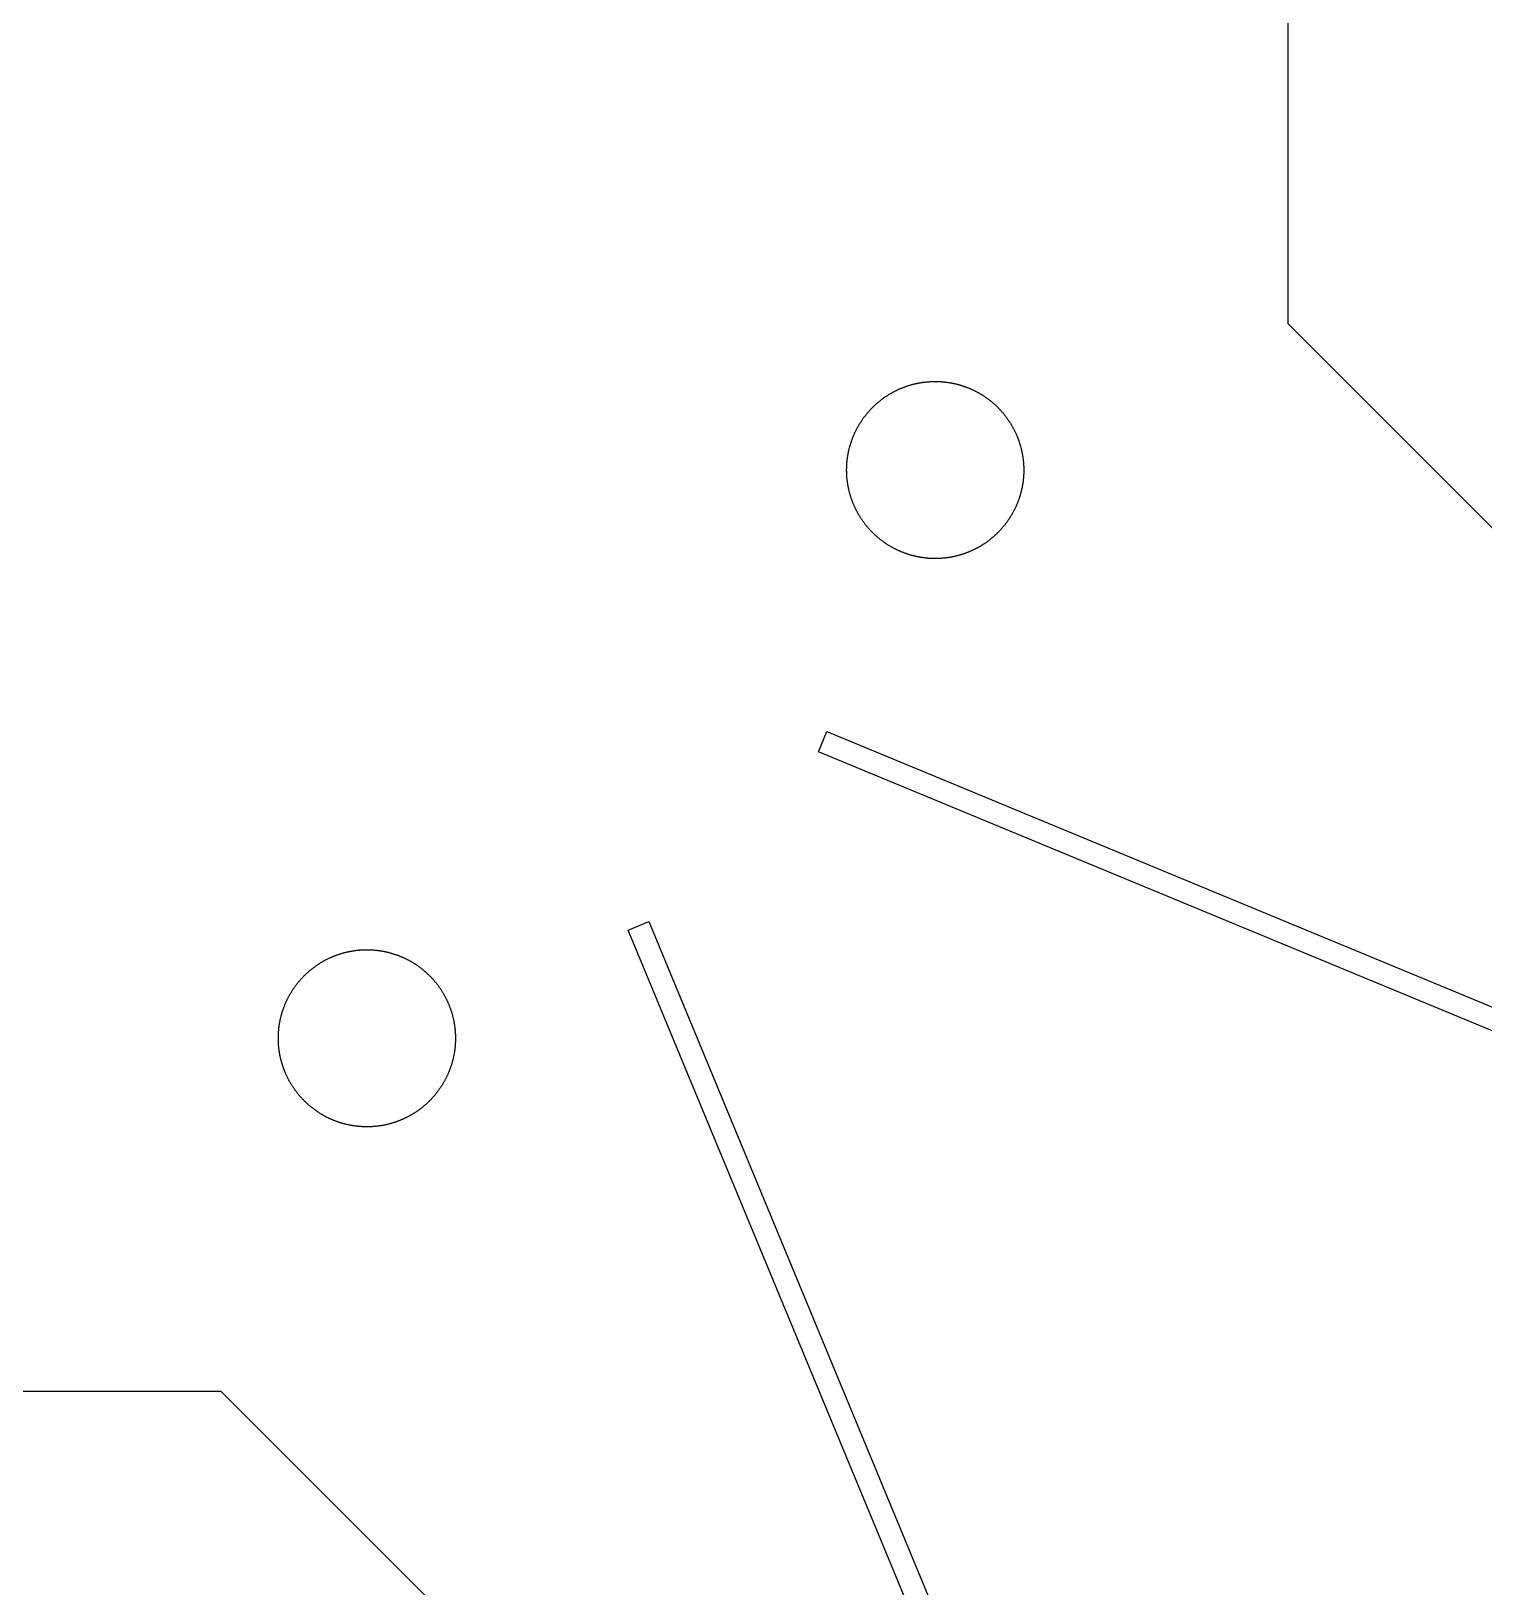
# Model space of a CAD drawing. Extents: x -13500 to 13500, y -13500 to 13500.
# Drawn here: x 3845 to 7126, y -7126 to -3612 of the extents above; entities that cross this region are included whole.
import ezdxf

# ---------------------------------------------------------------- set-up
doc = ezdxf.new("R2010")
doc.units = 13
doc.header["$MEASUREMENT"] = 0
doc.layers.add('L0D0', color=1, linetype='Continuous')

msp = doc.modelspace()

# ---------------------------------------------------------------- linework, layer by layer
at = {"layer": 'L0D0'}
for points in [[(9954.968, -7034.036), (5622.897, -5239.633), (5642.031, -5193.439), (9927.909, -6968.708), (11947.712, -2092.471), (7661.835, -317.203), (7680.969, -271.009), (12013.04, -2065.412)], [(5886.245, -4803.08), (5884.963, -4803.074), (5883.681, -4803.059), (5882.399, -4803.037), (5881.117, -4803.006), (5879.835, -4802.967), (5878.554, -4802.92), (5877.273, -4802.864), (5875.992, -4802.8), (5874.712, -4802.729), (5873.432, -4802.648), (5872.153, -4802.56), (5870.874, -4802.464), (5869.596, -4802.359), (5868.319, -4802.246), (5867.042, -4802.125), (5865.767, -4801.996), (5864.492, -4801.858), (5863.218, -4801.713), (5861.945, -4801.559), (5860.673, -4801.397), (5859.402, -4801.227), (5858.132, -4801.049), (5856.863, -4800.862), (5855.596, -4800.668), (5854.33, -4800.465), (5853.065, -4800.254), (5851.801, -4800.036), (5850.539, -4799.809), (5849.279, -4799.574), (5848.02, -4799.33), (5846.762, -4799.079), (5845.506, -4798.82), (5844.252, -4798.553), (5843, -4798.278), (5841.749, -4797.994), (5840.501, -4797.703), (5839.254, -4797.404), (5838.009, -4797.096), (5836.766, -4796.781), (5835.525, -4796.458), (5834.286, -4796.126), (5833.05, -4795.787), (5831.815, -4795.44), (5830.583, -4795.085), (5829.353, -4794.722), (5828.126, -4794.352), (5826.901, -4793.973), (5825.678, -4793.586), (5824.458, -4793.192), (5823.24, -4792.79), (5822.025, -4792.38), (5820.813, -4791.963), (5819.603, -4791.537), (5818.396, -4791.104), (5817.192, -4790.663), (5815.991, -4790.214), (5814.793, -4789.758), (5813.597, -4789.294), (5812.405, -4788.822), (5811.216, -4788.343), (5810.029, -4787.856), (5808.846, -4787.362), (5807.666, -4786.86), (5806.49, -4786.35), (5805.316, -4785.833), (5804.146, -4785.308), (5802.98, -4784.776), (5801.817, -4784.236), (5800.657, -4783.689), (5799.501, -4783.135), (5798.348, -4782.573), (5797.199, -4782.003), (5796.054, -4781.427), (5794.912, -4780.843), (5793.774, -4780.252), (5792.64, -4779.653), (5791.51, -4779.047), (5790.384, -4778.434), (5789.262, -4777.814), (5788.143, -4777.186), (5787.029, -4776.552), (5785.919, -4775.91), (5784.813, -4775.261), (5783.711, -4774.605), (5782.614, -4773.942), (5781.52, -4773.272), (5780.431, -4772.595), (5779.347, -4771.911), (5778.266, -4771.221), (5777.191, -4770.523), (5776.119, -4769.818), (5775.053, -4769.106), (5773.99, -4768.388), (5772.933, -4767.663), (5771.88, -4766.931), (5770.832, -4766.192), (5769.788, -4765.447), (5768.75, -4764.695), (5767.716, -4763.936), (5766.687, -4763.171), (5765.663, -4762.399), (5764.644, -4761.621), (5763.63, -4760.836), (5762.621, -4760.044), (5761.618, -4759.246), (5760.619, -4758.442), (5759.625, -4757.631), (5758.637, -4756.814), (5757.654, -4755.991), (5756.676, -4755.161), (5755.704, -4754.325), (5754.737, -4753.483), (5753.776, -4752.635), (5752.819, -4751.781), (5751.869, -4750.92), (5750.924, -4750.053), (5749.984, -4749.181), (5749.05, -4748.302), (5748.122, -4747.417), (5747.199, -4746.527), (5746.283, -4745.63), (5745.372, -4744.728), (5744.466, -4743.82), (5743.567, -4742.906), (5742.673, -4741.986), (5741.786, -4741.061), (5740.904, -4740.13), (5740.028, -4739.193), (5739.159, -4738.251), (5738.295, -4737.303), (5737.438, -4736.35), (5736.586, -4735.391), (5735.741, -4734.426), (5734.902, -4733.457), (5734.069, -4732.482), (5733.243, -4731.501), (5732.423, -4730.516), (5731.609, -4729.525), (5730.801, -4728.529), (5730, -4727.527), (5729.205, -4726.521), (5728.417, -4725.51), (5727.636, -4724.493), (5726.86, -4723.472), (5726.092, -4722.445), (5725.33, -4721.414), (5724.574, -4720.378), (5723.826, -4719.337), (5723.084, -4718.291), (5722.348, -4717.24), (5721.62, -4716.185), (5720.898, -4715.125), (5720.183, -4714.061), (5719.475, -4712.992), (5718.774, -4711.918), (5718.079, -4710.84), (5717.392, -4709.758), (5716.712, -4708.671), (5716.038, -4707.58), (5715.372, -4706.484), (5714.712, -4705.385), (5714.06, -4704.281), (5713.414, -4703.173), (5712.776, -4702.061), (5712.145, -4700.944), (5711.521, -4699.824), (5710.905, -4698.7), (5710.295, -4697.572), (5709.693, -4696.439), (5709.098, -4695.304), (5708.511, -4694.164), (5707.93, -4693.02), (5707.357, -4691.873), (5706.792, -4690.722), (5706.233, -4689.568), (5705.683, -4688.41), (5705.139, -4687.249), (5704.603, -4686.084), (5704.075, -4684.915), (5703.554, -4683.744), (5703.041, -4682.569), (5702.535, -4681.39), (5702.036, -4680.209), (5701.546, -4679.024), (5701.063, -4677.836), (5700.587, -4676.645), (5700.119, -4675.452), (5699.659, -4674.255), (5699.207, -4673.055), (5698.762, -4671.852), (5698.325, -4670.647), (5697.896, -4669.439), (5697.474, -4668.228), (5697.06, -4667.014), (5696.654, -4665.798), (5696.256, -4664.579), (5695.866, -4663.357), (5695.483, -4662.133), (5695.108, -4660.907), (5694.742, -4659.678), (5694.383, -4658.447), (5694.032, -4657.214), (5693.688, -4655.978), (5693.353, -4654.741), (5693.026, -4653.501), (5692.707, -4652.259), (5692.395, -4651.015), (5692.092, -4649.769), (5691.797, -4648.521), (5691.509, -4647.272), (5691.23, -4646.02), (5690.959, -4644.767), (5690.696, -4643.512), (5690.44, -4642.255), (5690.193, -4640.997), (5689.954, -4639.737), (5689.723, -4638.476), (5689.5, -4637.213), (5689.285, -4635.949), (5689.079, -4634.684), (5688.88, -4633.417), (5688.69, -4632.149), (5688.508, -4630.88), (5688.333, -4629.609), (5688.167, -4628.338), (5688.009, -4627.065), (5687.86, -4625.792), (5687.718, -4624.517), (5687.585, -4623.242), (5687.46, -4621.966), (5687.343, -4620.689), (5687.234, -4619.411), (5687.133, -4618.133), (5687.041, -4616.854), (5686.957, -4615.574), (5686.881, -4614.294), (5686.813, -4613.014), (5686.753, -4611.733), (5686.702, -4610.452), (5686.659, -4609.17), (5686.624, -4607.888), (5686.597, -4606.606), (5686.579, -4605.324), (5686.568, -4604.042), (5686.566, -4602.76), (5686.572, -4601.477), (5686.587, -4600.195), (5686.609, -4598.913), (5686.64, -4597.631), (5686.679, -4596.349), (5686.727, -4595.068), (5686.782, -4593.787), (5686.846, -4592.506), (5686.918, -4591.226), (5686.998, -4589.946), (5687.086, -4588.667), (5687.183, -4587.388), (5687.287, -4586.11), (5687.4, -4584.833), (5687.521, -4583.557), (5687.651, -4582.281), (5687.788, -4581.006), (5687.934, -4579.732), (5688.087, -4578.459), (5688.249, -4577.187), (5688.419, -4575.916), (5688.598, -4574.646), (5688.784, -4573.377), (5688.979, -4572.11), (5689.181, -4570.844), (5689.392, -4569.579), (5689.611, -4568.315), (5689.838, -4567.053), (5690.073, -4565.793), (5690.316, -4564.534), (5690.567, -4563.276), (5690.826, -4562.021), (5691.093, -4560.767), (5691.369, -4559.514), (5691.652, -4558.264), (5691.943, -4557.015), (5692.243, -4555.768), (5692.55, -4554.523), (5692.865, -4553.28), (5693.189, -4552.039), (5693.52, -4550.8), (5693.859, -4549.564), (5694.206, -4548.329), (5694.561, -4547.097), (5694.924, -4545.867), (5695.295, -4544.64), (5695.673, -4543.415), (5696.06, -4542.192), (5696.454, -4540.972), (5696.856, -4539.754), (5697.266, -4538.539), (5697.684, -4537.327), (5698.109, -4536.117), (5698.542, -4534.911), (5698.983, -4533.706), (5699.432, -4532.505), (5699.888, -4531.307), (5700.352, -4530.111), (5700.824, -4528.919), (5701.303, -4527.73), (5701.79, -4526.544), (5702.285, -4525.36), (5702.787, -4524.181), (5703.296, -4523.004), (5703.814, -4521.831), (5704.338, -4520.66), (5704.87, -4519.494), (5705.41, -4518.331), (5705.957, -4517.171), (5706.512, -4516.015), (5707.074, -4514.862), (5707.643, -4513.713), (5708.219, -4512.568), (5708.803, -4511.426), (5709.395, -4510.288), (5709.993, -4509.154), (5710.599, -4508.024), (5711.212, -4506.898), (5711.832, -4505.776), (5712.46, -4504.657), (5713.094, -4503.543), (5713.736, -4502.433), (5714.385, -4501.327), (5715.041, -4500.225), (5715.704, -4499.128), (5716.374, -4498.034), (5717.051, -4496.945), (5717.735, -4495.861), (5718.426, -4494.78), (5719.124, -4493.705), (5719.828, -4492.633), (5720.54, -4491.567), (5721.258, -4490.504), (5721.983, -4489.447), (5722.715, -4488.394), (5723.454, -4487.346), (5724.199, -4486.303), (5724.951, -4485.264), (5725.71, -4484.23), (5726.475, -4483.201), (5727.247, -4482.177), (5728.026, -4481.158), (5728.811, -4480.144), (5729.602, -4479.136), (5730.4, -4478.132), (5731.204, -4477.133), (5732.015, -4476.14), (5732.832, -4475.151), (5733.655, -4474.168), (5734.485, -4473.191), (5735.321, -4472.218), (5736.163, -4471.251), (5737.011, -4470.29), (5737.866, -4469.334), (5738.726, -4468.383), (5739.593, -4467.438), (5740.465, -4466.498), (5741.344, -4465.564), (5742.229, -4464.636), (5743.119, -4463.714), (5744.016, -4462.797), (5744.918, -4461.886), (5745.826, -4460.98), (5746.74, -4460.081), (5747.66, -4459.187), (5748.585, -4458.3), (5749.517, -4457.418), (5750.453, -4456.543), (5751.396, -4455.673), (5752.343, -4454.809), (5753.297, -4453.952), (5754.256, -4453.1), (5755.22, -4452.255), (5756.19, -4451.416), (5757.165, -4450.583), (5758.145, -4449.757), (5759.131, -4448.937), (5760.122, -4448.123), (5761.118, -4447.315), (5762.119, -4446.514), (5763.125, -4445.72), (5764.137, -4444.931), (5765.153, -4444.15), (5766.175, -4443.375), (5767.201, -4442.606), (5768.232, -4441.844), (5769.269, -4441.089), (5770.31, -4440.34), (5771.355, -4439.598), (5772.406, -4438.863), (5773.461, -4438.134), (5774.521, -4437.412), (5775.585, -4436.697), (5776.654, -4435.989), (5777.728, -4435.288), (5778.806, -4434.594), (5779.888, -4433.906), (5780.975, -4433.226), (5782.066, -4432.552), (5783.162, -4431.886), (5784.262, -4431.226), (5785.365, -4430.574), (5786.474, -4429.929), (5787.586, -4429.29), (5788.702, -4428.659), (5789.822, -4428.036), (5790.947, -4427.419), (5792.075, -4426.809), (5793.207, -4426.207), (5794.343, -4425.612), (5795.482, -4425.025), (5796.626, -4424.444), (5797.773, -4423.871), (5798.924, -4423.306), (5800.078, -4422.748), (5801.236, -4422.197), (5802.398, -4421.653), (5803.563, -4421.117), (5804.731, -4420.589), (5805.903, -4420.068), (5807.078, -4419.555), (5808.256, -4419.049), (5809.437, -4418.551), (5810.622, -4418.06), (5811.81, -4417.577), (5813.001, -4417.101), (5814.195, -4416.633), (5815.392, -4416.173), (5816.591, -4415.721), (5817.794, -4415.276), (5818.999, -4414.839), (5820.208, -4414.41), (5821.419, -4413.988), (5822.632, -4413.574), (5823.849, -4413.168), (5825.068, -4412.77), (5826.289, -4412.38), (5827.513, -4411.997), (5828.739, -4411.622), (5829.968, -4411.256), (5831.199, -4410.897), (5832.432, -4410.546), (5833.668, -4410.203), (5834.905, -4409.867), (5836.145, -4409.54), (5837.387, -4409.221), (5838.631, -4408.91), (5839.877, -4408.606), (5841.125, -4408.311), (5842.374, -4408.024), (5843.626, -4407.744), (5844.879, -4407.473), (5846.134, -4407.21), (5847.391, -4406.954), (5848.649, -4406.707), (5849.909, -4406.468), (5851.17, -4406.237), (5852.433, -4406.014), (5853.697, -4405.8), (5854.963, -4405.593), (5856.229, -4405.394), (5857.497, -4405.204), (5858.767, -4405.022), (5860.037, -4404.847), (5861.309, -4404.681), (5862.581, -4404.524), (5863.855, -4404.374), (5865.129, -4404.232), (5866.404, -4404.099), (5867.681, -4403.974), (5868.958, -4403.857), (5870.235, -4403.748), (5871.513, -4403.647), (5872.792, -4403.555), (5874.072, -4403.471), (5875.352, -4403.395), (5876.632, -4403.327), (5877.913, -4403.267), (5879.195, -4403.216), (5880.476, -4403.173), (5881.758, -4403.138), (5883.04, -4403.111), (5884.322, -4403.093), (5885.604, -4403.083), (5886.887, -4403.08), (5888.169, -4403.087), (5889.451, -4403.101), (5890.733, -4403.124), (5892.015, -4403.154), (5893.297, -4403.193), (5894.578, -4403.241), (5895.859, -4403.296), (5897.14, -4403.36), (5898.42, -4403.432), (5899.7, -4403.512), (5900.979, -4403.6), (5902.258, -4403.697), (5903.536, -4403.801), (5904.813, -4403.914), (5906.09, -4404.035), (5907.365, -4404.165), (5908.64, -4404.302), (5909.914, -4404.448), (5911.187, -4404.602), (5912.459, -4404.763), (5913.73, -4404.934), (5915, -4405.112), (5916.269, -4405.298), (5917.536, -4405.493), (5918.802, -4405.695), (5920.067, -4405.906), (5921.331, -4406.125), (5922.593, -4406.352), (5923.853, -4406.587), (5925.112, -4406.83), (5926.37, -4407.081), (5927.626, -4407.34), (5928.88, -4407.608), (5930.132, -4407.883), (5931.383, -4408.166), (5932.631, -4408.458), (5933.878, -4408.757), (5935.123, -4409.064), (5936.366, -4409.38), (5937.607, -4409.703), (5938.846, -4410.034), (5940.082, -4410.373), (5941.317, -4410.72), (5942.549, -4411.075), (5943.779, -4411.438), (5945.006, -4411.809), (5946.231, -4412.187), (5947.454, -4412.574), (5948.674, -4412.968), (5949.892, -4413.37), (5951.107, -4413.78), (5952.319, -4414.198), (5953.529, -4414.623), (5954.736, -4415.057), (5955.94, -4415.497), (5957.141, -4415.946), (5958.339, -4416.402), (5959.535, -4416.866), (5960.727, -4417.338), (5961.917, -4417.817), (5963.103, -4418.304), (5964.286, -4418.799), (5965.466, -4419.301), (5966.642, -4419.811), (5967.816, -4420.328), (5968.986, -4420.852), (5970.152, -4421.385), (5971.316, -4421.924), (5972.475, -4422.471), (5973.632, -4423.026), (5974.784, -4423.588), (5975.933, -4424.157), (5977.078, -4424.734), (5978.22, -4425.318), (5979.358, -4425.909), (5980.492, -4426.507), (5981.622, -4427.113), (5982.748, -4427.726), (5983.87, -4428.347), (5984.989, -4428.974), (5986.103, -4429.609), (5987.213, -4430.25), (5988.319, -4430.899), (5989.421, -4431.555), (5990.519, -4432.218), (5991.612, -4432.888), (5992.701, -4433.565), (5993.786, -4434.249), (5994.866, -4434.94), (5995.942, -4435.638), (5997.013, -4436.342), (5998.08, -4437.054), (5999.142, -4437.772), (6000.199, -4438.497), (6001.252, -4439.229), (6002.3, -4439.968), (6003.344, -4440.713), (6004.382, -4441.465), (6005.416, -4442.224), (6006.445, -4442.989), (6007.469, -4443.761), (6008.488, -4444.54), (6009.502, -4445.325), (6010.511, -4446.116), (6011.515, -4446.914), (6012.513, -4447.718), (6013.507, -4448.529), (6014.495, -4449.346), (6015.478, -4450.169), (6016.456, -4450.999), (6017.428, -4451.835), (6018.395, -4452.677), (6019.357, -4453.525), (6020.313, -4454.38), (6021.263, -4455.24), (6022.208, -4456.107), (6023.148, -4456.98), (6024.082, -4457.858), (6025.01, -4458.743), (6025.933, -4459.634), (6026.85, -4460.53), (6027.761, -4461.432), (6028.666, -4462.341), (6029.565, -4463.254), (6030.459, -4464.174), (6031.346, -4465.1), (6032.228, -4466.031), (6033.104, -4466.967), (6033.973, -4467.91), (6034.837, -4468.858), (6035.695, -4469.811), (6036.546, -4470.77), (6037.391, -4471.734), (6038.23, -4472.704), (6039.063, -4473.679), (6039.889, -4474.659), (6040.71, -4475.645), (6041.523, -4476.636), (6042.331, -4477.632), (6043.132, -4478.633), (6043.927, -4479.639), (6044.715, -4480.651), (6045.497, -4481.667), (6046.272, -4482.689), (6047.04, -4483.715), (6047.802, -4484.746), (6048.558, -4485.783), (6049.306, -4486.824), (6050.048, -4487.869), (6050.784, -4488.92), (6051.512, -4489.975), (6052.234, -4491.035), (6052.949, -4492.099), (6053.657, -4493.168), (6054.358, -4494.242), (6055.053, -4495.32), (6055.74, -4496.402), (6056.421, -4497.489), (6057.094, -4498.58), (6057.761, -4499.676), (6058.42, -4500.776), (6059.072, -4501.88), (6059.718, -4502.988), (6060.356, -4504.1), (6060.987, -4505.216), (6061.611, -4506.336), (6062.227, -4507.461), (6062.837, -4508.589), (6063.439, -4509.721), (6064.034, -4510.857), (6064.622, -4511.997), (6065.202, -4513.14), (6065.775, -4514.287), (6066.34, -4515.438), (6066.899, -4516.592), (6067.45, -4517.75), (6067.993, -4518.912), (6068.529, -4520.077), (6069.057, -4521.245), (6069.578, -4522.417), (6070.092, -4523.592), (6070.597, -4524.77), (6071.096, -4525.952), (6071.586, -4527.136), (6072.069, -4528.324), (6072.545, -4529.515), (6073.013, -4530.709), (6073.473, -4531.906), (6073.925, -4533.105), (6074.37, -4534.308), (6074.807, -4535.514), (6075.237, -4536.722), (6075.658, -4537.933), (6076.072, -4539.147), (6076.478, -4540.363), (6076.876, -4541.582), (6077.267, -4542.803), (6077.649, -4544.027), (6078.024, -4545.253), (6078.391, -4546.482), (6078.75, -4547.713), (6079.101, -4548.946), (6079.444, -4550.182), (6079.779, -4551.42), (6080.106, -4552.659), (6080.425, -4553.901), (6080.737, -4555.145), (6081.04, -4556.391), (6081.335, -4557.639), (6081.623, -4558.889), (6081.902, -4560.14), (6082.173, -4561.393), (6082.437, -4562.648), (6082.692, -4563.905), (6082.939, -4565.163), (6083.178, -4566.423), (6083.409, -4567.684), (6083.632, -4568.947), (6083.847, -4570.211), (6084.053, -4571.477), (6084.252, -4572.744), (6084.442, -4574.012), (6084.625, -4575.281), (6084.799, -4576.551), (6084.965, -4577.823), (6085.123, -4579.095), (6085.272, -4580.369), (6085.414, -4581.643), (6085.547, -4582.919), (6085.672, -4584.195), (6085.789, -4585.472), (6085.898, -4586.749), (6085.999, -4588.028), (6086.091, -4589.307), (6086.175, -4590.586), (6086.251, -4591.866), (6086.319, -4593.147), (6086.379, -4594.427), (6086.43, -4595.709), (6086.473, -4596.99), (6086.508, -4598.272), (6086.535, -4599.554), (6086.553, -4600.836), (6086.564, -4602.118), (6086.566, -4603.401), (6086.56, -4604.683), (6086.545, -4605.965), (6086.523, -4607.247), (6086.492, -4608.529), (6086.453, -4609.811), (6086.406, -4611.092), (6086.35, -4612.373), (6086.286, -4613.654), (6086.214, -4614.934), (6086.134, -4616.214), (6086.046, -4617.493), (6085.95, -4618.772), (6085.845, -4620.05), (6085.732, -4621.327), (6085.611, -4622.604), (6085.482, -4623.88), (6085.344, -4625.155), (6085.199, -4626.428), (6085.045, -4627.702), (6084.883, -4628.974), (6084.713, -4630.244), (6084.535, -4631.514), (6084.348, -4632.783), (6084.154, -4634.05), (6083.951, -4635.317), (6083.74, -4636.581), (6083.521, -4637.845), (6083.294, -4639.107), (6083.059, -4640.368), (6082.816, -4641.627), (6082.565, -4642.884), (6082.306, -4644.14), (6082.039, -4645.394), (6081.763, -4646.646), (6081.48, -4647.897), (6081.189, -4649.146), (6080.889, -4650.392), (6080.582, -4651.637), (6080.267, -4652.88), (6079.943, -4654.121), (6079.612, -4655.36), (6079.273, -4656.597), (6078.926, -4657.831), (6078.571, -4659.063), (6078.208, -4660.293), (6077.837, -4661.52), (6077.459, -4662.746), (6077.072, -4663.968), (6076.678, -4665.188), (6076.276, -4666.406), (6075.866, -4667.621), (6075.448, -4668.833), (6075.023, -4670.043), (6074.59, -4671.25), (6074.149, -4672.454), (6073.7, -4673.655), (6073.244, -4674.854), (6072.78, -4676.049), (6072.308, -4677.241), (6071.829, -4678.431), (6071.342, -4679.617), (6070.847, -4680.8), (6070.345, -4681.98), (6069.836, -4683.157), (6069.319, -4684.33), (6068.794, -4685.5), (6068.262, -4686.667), (6067.722, -4687.83), (6067.175, -4688.989), (6066.621, -4690.146), (6066.059, -4691.298), (6065.489, -4692.447), (6064.913, -4693.593), (6064.329, -4694.734), (6063.737, -4695.872), (6063.139, -4697.006), (6062.533, -4698.136), (6061.92, -4699.262), (6061.3, -4700.385), (6060.672, -4701.503), (6060.038, -4702.617), (6059.396, -4703.727), (6058.747, -4704.833), (6058.091, -4705.935), (6057.428, -4707.033), (6056.758, -4708.126), (6056.081, -4709.215), (6055.397, -4710.3), (6054.706, -4711.38), (6054.009, -4712.456), (6053.304, -4713.527), (6052.592, -4714.594), (6051.874, -4715.656), (6051.149, -4716.713), (6050.417, -4717.766), (6049.678, -4718.814), (6048.933, -4719.858), (6048.181, -4720.896), (6047.422, -4721.93), (6046.657, -4722.959), (6045.885, -4723.983), (6045.107, -4725.002), (6044.322, -4726.016), (6043.53, -4727.025), (6042.732, -4728.029), (6041.928, -4729.027), (6041.117, -4730.021), (6040.3, -4731.009), (6039.477, -4731.992), (6038.647, -4732.97), (6037.811, -4733.942), (6036.969, -4734.909), (6036.121, -4735.871), (6035.267, -4736.827), (6034.406, -4737.778), (6033.539, -4738.723), (6032.667, -4739.662), (6031.788, -4740.596), (6030.903, -4741.524), (6030.013, -4742.447), (6029.116, -4743.364), (6028.214, -4744.275), (6027.306, -4745.18), (6026.392, -4746.079), (6025.472, -4746.973), (6024.547, -4747.861), (6023.616, -4748.742), (6022.679, -4749.618), (6021.737, -4750.488), (6020.789, -4751.351), (6019.835, -4752.209), (6018.877, -4753.06), (6017.912, -4753.905), (6016.943, -4754.744), (6015.967, -4755.577), (6014.987, -4756.404), (6014.001, -4757.224), (6013.011, -4758.038), (6012.014, -4758.845), (6011.013, -4759.646), (6010.007, -4760.441), (6008.995, -4761.229), (6007.979, -4762.011), (6006.958, -4762.786), (6005.931, -4763.554), (6004.9, -4764.316), (6003.864, -4765.072), (6002.823, -4765.821), (6001.777, -4766.563), (6000.726, -4767.298), (5999.671, -4768.026), (5998.611, -4768.748), (5997.547, -4769.463), (5996.478, -4770.171), (5995.404, -4770.872), (5994.326, -4771.567), (5993.244, -4772.254), (5992.157, -4772.935), (5991.066, -4773.608), (5989.97, -4774.275), (5988.871, -4774.934), (5987.767, -4775.587), (5986.659, -4776.232), (5985.546, -4776.87), (5984.43, -4777.501), (5983.31, -4778.125), (5982.186, -4778.742), (5981.057, -4779.351), (5979.925, -4779.953), (5978.789, -4780.548), (5977.65, -4781.136), (5976.506, -4781.716), (5975.359, -4782.289), (5974.208, -4782.855), (5973.054, -4783.413), (5971.896, -4783.964), (5970.734, -4784.507), (5969.57, -4785.043), (5968.401, -4785.571), (5967.23, -4786.092), (5966.054, -4786.606), (5964.876, -4787.112), (5963.695, -4787.61), (5962.51, -4788.101), (5961.322, -4788.584), (5960.131, -4789.059), (5958.937, -4789.527), (5957.741, -4789.987), (5956.541, -4790.44), (5955.338, -4790.884), (5954.133, -4791.321), (5952.924, -4791.751), (5951.713, -4792.172), (5950.5, -4792.586), (5949.283, -4792.992), (5948.065, -4793.39), (5946.843, -4793.781), (5945.619, -4794.163), (5944.393, -4794.538), (5943.164, -4794.905), (5941.933, -4795.264), (5940.7, -4795.615), (5939.464, -4795.958), (5938.227, -4796.293), (5936.987, -4796.62), (5935.745, -4796.94), (5934.501, -4797.251), (5933.255, -4797.554), (5932.007, -4797.85), (5930.758, -4798.137), (5929.506, -4798.416), (5928.253, -4798.687), (5926.998, -4798.951), (5925.741, -4799.206), (5924.483, -4799.453), (5923.223, -4799.692), (5921.962, -4799.923), (5920.699, -4800.146), (5919.435, -4800.361), (5918.17, -4800.567), (5916.903, -4800.766), (5915.635, -4800.956), (5914.365, -4801.139), (5913.095, -4801.313), (5911.824, -4801.479), (5910.551, -4801.637), (5909.277, -4801.786), (5908.003, -4801.928), (5906.728, -4802.061), (5905.452, -4802.187), (5904.175, -4802.304), (5902.897, -4802.412), (5901.619, -4802.513), (5900.34, -4802.605), (5899.06, -4802.69), (5897.78, -4802.766), (5896.5, -4802.833), (5895.219, -4802.893), (5893.938, -4802.944), (5892.656, -4802.987), (5891.374, -4803.022), (5890.092, -4803.049), (5888.81, -4803.068), (5887.528, -4803.078)], [(2065.412, -12013.04), (271.009, -7680.969), (317.203, -7661.835), (2092.471, -11947.712), (6968.708, -9927.909), (5193.439, -5642.031), (5239.633, -5622.897), (7034.036, -9954.968)], [(4603.401, -6086.566), (4602.118, -6086.564), (4600.836, -6086.553), (4599.554, -6086.535), (4598.272, -6086.508), (4596.99, -6086.473), (4595.709, -6086.43), (4594.427, -6086.379), (4593.147, -6086.319), (4591.866, -6086.251), (4590.586, -6086.175), (4589.307, -6086.091), (4588.028, -6085.999), (4586.749, -6085.898), (4585.472, -6085.789), (4584.195, -6085.672), (4582.919, -6085.547), (4581.643, -6085.414), (4580.369, -6085.272), (4579.095, -6085.123), (4577.823, -6084.965), (4576.551, -6084.799), (4575.281, -6084.625), (4574.012, -6084.442), (4572.744, -6084.252), (4571.477, -6084.053), (4570.211, -6083.847), (4568.947, -6083.632), (4567.684, -6083.409), (4566.423, -6083.178), (4565.163, -6082.939), (4563.905, -6082.692), (4562.648, -6082.437), (4561.393, -6082.173), (4560.14, -6081.902), (4558.889, -6081.623), (4557.639, -6081.335), (4556.391, -6081.04), (4555.145, -6080.737), (4553.901, -6080.425), (4552.659, -6080.106), (4551.42, -6079.779), (4550.182, -6079.444), (4548.946, -6079.101), (4547.713, -6078.75), (4546.482, -6078.391), (4545.253, -6078.024), (4544.027, -6077.649), (4542.803, -6077.267), (4541.582, -6076.876), (4540.363, -6076.478), (4539.147, -6076.072), (4537.933, -6075.658), (4536.722, -6075.237), (4535.514, -6074.807), (4534.308, -6074.37), (4533.105, -6073.925), (4531.906, -6073.473), (4530.709, -6073.013), (4529.515, -6072.545), (4528.324, -6072.069), (4527.136, -6071.586), (4525.952, -6071.096), (4524.77, -6070.597), (4523.592, -6070.092), (4522.417, -6069.578), (4521.245, -6069.057), (4520.077, -6068.529), (4518.912, -6067.993), (4517.75, -6067.45), (4516.592, -6066.899), (4515.438, -6066.34), (4514.287, -6065.775), (4513.14, -6065.202), (4511.997, -6064.622), (4510.857, -6064.034), (4509.721, -6063.439), (4508.589, -6062.837), (4507.461, -6062.227), (4506.336, -6061.611), (4505.216, -6060.987), (4504.1, -6060.356), (4502.988, -6059.718), (4501.88, -6059.072), (4500.776, -6058.42), (4499.676, -6057.761), (4498.58, -6057.094), (4497.489, -6056.421), (4496.402, -6055.74), (4495.32, -6055.053), (4494.242, -6054.358), (4493.168, -6053.657), (4492.099, -6052.949), (4491.035, -6052.234), (4489.975, -6051.512), (4488.92, -6050.784), (4487.869, -6050.048), (4486.824, -6049.306), (4485.783, -6048.558), (4484.746, -6047.802), (4483.715, -6047.04), (4482.689, -6046.272), (4481.667, -6045.497), (4480.651, -6044.715), (4479.639, -6043.927), (4478.633, -6043.132), (4477.632, -6042.331), (4476.636, -6041.523), (4475.645, -6040.71), (4474.659, -6039.889), (4473.679, -6039.063), (4472.704, -6038.23), (4471.734, -6037.391), (4470.77, -6036.546), (4469.811, -6035.695), (4468.858, -6034.837), (4467.91, -6033.973), (4466.967, -6033.104), (4466.031, -6032.228), (4465.1, -6031.346), (4464.174, -6030.459), (4463.254, -6029.565), (4462.341, -6028.666), (4461.432, -6027.761), (4460.53, -6026.85), (4459.634, -6025.933), (4458.743, -6025.01), (4457.858, -6024.082), (4456.98, -6023.148), (4456.107, -6022.208), (4455.24, -6021.263), (4454.38, -6020.313), (4453.525, -6019.357), (4452.677, -6018.395), (4451.835, -6017.428), (4450.999, -6016.456), (4450.169, -6015.478), (4449.346, -6014.495), (4448.529, -6013.507), (4447.718, -6012.513), (4446.914, -6011.515), (4446.116, -6010.511), (4445.325, -6009.502), (4444.54, -6008.488), (4443.761, -6007.469), (4442.989, -6006.445), (4442.224, -6005.416), (4441.465, -6004.382), (4440.713, -6003.344), (4439.968, -6002.3), (4439.229, -6001.252), (4438.497, -6000.199), (4437.772, -5999.142), (4437.054, -5998.08), (4436.342, -5997.013), (4435.638, -5995.942), (4434.94, -5994.866), (4434.249, -5993.786), (4433.565, -5992.701), (4432.888, -5991.612), (4432.218, -5990.519), (4431.555, -5989.421), (4430.899, -5988.319), (4430.25, -5987.213), (4429.609, -5986.103), (4428.974, -5984.989), (4428.347, -5983.87), (4427.726, -5982.748), (4427.113, -5981.622), (4426.507, -5980.492), (4425.909, -5979.358), (4425.318, -5978.22), (4424.734, -5977.078), (4424.157, -5975.933), (4423.588, -5974.784), (4423.026, -5973.632), (4422.471, -5972.475), (4421.924, -5971.316), (4421.385, -5970.152), (4420.852, -5968.986), (4420.328, -5967.816), (4419.811, -5966.642), (4419.301, -5965.466), (4418.799, -5964.286), (4418.304, -5963.103), (4417.817, -5961.917), (4417.338, -5960.727), (4416.866, -5959.535), (4416.402, -5958.339), (4415.946, -5957.141), (4415.497, -5955.94), (4415.057, -5954.736), (4414.623, -5953.529), (4414.198, -5952.319), (4413.78, -5951.107), (4413.37, -5949.892), (4412.968, -5948.674), (4412.574, -5947.454), (4412.187, -5946.231), (4411.809, -5945.006), (4411.438, -5943.779), (4411.075, -5942.549), (4410.72, -5941.317), (4410.373, -5940.082), (4410.034, -5938.846), (4409.703, -5937.607), (4409.38, -5936.366), (4409.064, -5935.123), (4408.757, -5933.878), (4408.458, -5932.631), (4408.166, -5931.383), (4407.883, -5930.132), (4407.608, -5928.88), (4407.34, -5927.626), (4407.081, -5926.37), (4406.83, -5925.112), (4406.587, -5923.853), (4406.352, -5922.593), (4406.125, -5921.331), (4405.906, -5920.067), (4405.695, -5918.802), (4405.493, -5917.536), (4405.298, -5916.269), (4405.112, -5915), (4404.934, -5913.73), (4404.763, -5912.459), (4404.602, -5911.187), (4404.448, -5909.914), (4404.302, -5908.64), (4404.165, -5907.365), (4404.035, -5906.09), (4403.914, -5904.813), (4403.801, -5903.536), (4403.697, -5902.258), (4403.6, -5900.979), (4403.512, -5899.7), (4403.432, -5898.42), (4403.36, -5897.14), (4403.296, -5895.859), (4403.241, -5894.578), (4403.193, -5893.297), (4403.154, -5892.015), (4403.124, -5890.733), (4403.101, -5889.451), (4403.087, -5888.169), (4403.08, -5886.887), (4403.083, -5885.604), (4403.093, -5884.322), (4403.111, -5883.04), (4403.138, -5881.758), (4403.173, -5880.476), (4403.216, -5879.195), (4403.267, -5877.913), (4403.327, -5876.632), (4403.395, -5875.352), (4403.471, -5874.072), (4403.555, -5872.792), (4403.647, -5871.513), (4403.748, -5870.235), (4403.857, -5868.958), (4403.974, -5867.681), (4404.099, -5866.404), (4404.232, -5865.129), (4404.374, -5863.855), (4404.524, -5862.581), (4404.681, -5861.309), (4404.847, -5860.037), (4405.022, -5858.767), (4405.204, -5857.497), (4405.394, -5856.229), (4405.593, -5854.963), (4405.8, -5853.697), (4406.014, -5852.433), (4406.237, -5851.17), (4406.468, -5849.909), (4406.707, -5848.649), (4406.954, -5847.391), (4407.21, -5846.134), (4407.473, -5844.879), (4407.744, -5843.626), (4408.024, -5842.374), (4408.311, -5841.125), (4408.606, -5839.877), (4408.91, -5838.631), (4409.221, -5837.387), (4409.54, -5836.145), (4409.867, -5834.905), (4410.203, -5833.668), (4410.546, -5832.432), (4410.897, -5831.199), (4411.256, -5829.968), (4411.622, -5828.739), (4411.997, -5827.513), (4412.38, -5826.289), (4412.77, -5825.068), (4413.168, -5823.849), (4413.574, -5822.632), (4413.988, -5821.419), (4414.41, -5820.208), (4414.839, -5818.999), (4415.276, -5817.794), (4415.721, -5816.591), (4416.173, -5815.392), (4416.633, -5814.195), (4417.101, -5813.001), (4417.577, -5811.81), (4418.06, -5810.622), (4418.551, -5809.437), (4419.049, -5808.256), (4419.555, -5807.078), (4420.068, -5805.903), (4420.589, -5804.731), (4421.117, -5803.563), (4421.653, -5802.398), (4422.197, -5801.236), (4422.748, -5800.078), (4423.306, -5798.924), (4423.871, -5797.773), (4424.444, -5796.626), (4425.025, -5795.482), (4425.612, -5794.343), (4426.207, -5793.207), (4426.809, -5792.075), (4427.419, -5790.947), (4428.036, -5789.822), (4428.659, -5788.702), (4429.29, -5787.586), (4429.929, -5786.474), (4430.574, -5785.365), (4431.226, -5784.262), (4431.886, -5783.162), (4432.552, -5782.066), (4433.226, -5780.975), (4433.906, -5779.888), (4434.594, -5778.806), (4435.288, -5777.728), (4435.989, -5776.654), (4436.697, -5775.585), (4437.412, -5774.521), (4438.134, -5773.461), (4438.863, -5772.406), (4439.598, -5771.355), (4440.34, -5770.31), (4441.089, -5769.269), (4441.844, -5768.232), (4442.606, -5767.201), (4443.375, -5766.175), (4444.15, -5765.153), (4444.931, -5764.137), (4445.72, -5763.125), (4446.514, -5762.119), (4447.315, -5761.118), (4448.123, -5760.122), (4448.937, -5759.131), (4449.757, -5758.145), (4450.583, -5757.165), (4451.416, -5756.19), (4452.255, -5755.22), (4453.1, -5754.256), (4453.952, -5753.297), (4454.809, -5752.343), (4455.673, -5751.396), (4456.543, -5750.453), (4457.418, -5749.517), (4458.3, -5748.585), (4459.187, -5747.66), (4460.081, -5746.74), (4460.98, -5745.826), (4461.886, -5744.918), (4462.797, -5744.016), (4463.714, -5743.119), (4464.636, -5742.229), (4465.564, -5741.344), (4466.498, -5740.465), (4467.438, -5739.593), (4468.383, -5738.726), (4469.334, -5737.866), (4470.29, -5737.011), (4471.251, -5736.163), (4472.218, -5735.321), (4473.191, -5734.485), (4474.168, -5733.655), (4475.151, -5732.832), (4476.14, -5732.015), (4477.133, -5731.204), (4478.132, -5730.4), (4479.136, -5729.602), (4480.144, -5728.811), (4481.158, -5728.026), (4482.177, -5727.247), (4483.201, -5726.475), (4484.23, -5725.71), (4485.264, -5724.951), (4486.303, -5724.199), (4487.346, -5723.454), (4488.394, -5722.715), (4489.447, -5721.983), (4490.504, -5721.258), (4491.567, -5720.54), (4492.633, -5719.828), (4493.705, -5719.124), (4494.78, -5718.426), (4495.861, -5717.735), (4496.945, -5717.051), (4498.034, -5716.374), (4499.128, -5715.704), (4500.225, -5715.041), (4501.327, -5714.385), (4502.433, -5713.736), (4503.543, -5713.094), (4504.657, -5712.46), (4505.776, -5711.832), (4506.898, -5711.212), (4508.024, -5710.599), (4509.154, -5709.993), (4510.288, -5709.395), (4511.426, -5708.803), (4512.568, -5708.219), (4513.713, -5707.643), (4514.862, -5707.074), (4516.015, -5706.512), (4517.171, -5705.957), (4518.331, -5705.41), (4519.494, -5704.87), (4520.66, -5704.338), (4521.831, -5703.814), (4523.004, -5703.296), (4524.181, -5702.787), (4525.36, -5702.285), (4526.544, -5701.79), (4527.73, -5701.303), (4528.919, -5700.824), (4530.111, -5700.352), (4531.307, -5699.888), (4532.505, -5699.432), (4533.706, -5698.983), (4534.911, -5698.542), (4536.117, -5698.109), (4537.327, -5697.684), (4538.539, -5697.266), (4539.754, -5696.856), (4540.972, -5696.454), (4542.192, -5696.06), (4543.415, -5695.673), (4544.64, -5695.295), (4545.867, -5694.924), (4547.097, -5694.561), (4548.329, -5694.206), (4549.564, -5693.859), (4550.8, -5693.52), (4552.039, -5693.189), (4553.28, -5692.865), (4554.523, -5692.55), (4555.768, -5692.243), (4557.015, -5691.943), (4558.264, -5691.652), (4559.514, -5691.369), (4560.767, -5691.093), (4562.021, -5690.826), (4563.276, -5690.567), (4564.534, -5690.316), (4565.793, -5690.073), (4567.053, -5689.838), (4568.315, -5689.611), (4569.579, -5689.392), (4570.844, -5689.181), (4572.11, -5688.979), (4573.377, -5688.784), (4574.646, -5688.598), (4575.916, -5688.419), (4577.187, -5688.249), (4578.459, -5688.087), (4579.732, -5687.934), (4581.006, -5687.788), (4582.281, -5687.651), (4583.557, -5687.521), (4584.833, -5687.4), (4586.11, -5687.287), (4587.388, -5687.183), (4588.667, -5687.086), (4589.946, -5686.998), (4591.226, -5686.918), (4592.506, -5686.846), (4593.787, -5686.782), (4595.068, -5686.727), (4596.349, -5686.679), (4597.631, -5686.64), (4598.913, -5686.609), (4600.195, -5686.587), (4601.477, -5686.572), (4602.76, -5686.566), (4604.042, -5686.568), (4605.324, -5686.579), (4606.606, -5686.597), (4607.888, -5686.624), (4609.17, -5686.659), (4610.452, -5686.702), (4611.733, -5686.753), (4613.014, -5686.813), (4614.294, -5686.881), (4615.574, -5686.957), (4616.854, -5687.041), (4618.133, -5687.133), (4619.411, -5687.234), (4620.689, -5687.343), (4621.966, -5687.46), (4623.242, -5687.585), (4624.517, -5687.718), (4625.792, -5687.86), (4627.065, -5688.009), (4628.338, -5688.167), (4629.609, -5688.333), (4630.88, -5688.508), (4632.149, -5688.69), (4633.417, -5688.88), (4634.684, -5689.079), (4635.949, -5689.285), (4637.213, -5689.5), (4638.476, -5689.723), (4639.737, -5689.954), (4640.997, -5690.193), (4642.255, -5690.44), (4643.512, -5690.696), (4644.767, -5690.959), (4646.02, -5691.23), (4647.272, -5691.509), (4648.521, -5691.797), (4649.769, -5692.092), (4651.015, -5692.395), (4652.259, -5692.707), (4653.501, -5693.026), (4654.741, -5693.353), (4655.978, -5693.688), (4657.214, -5694.032), (4658.447, -5694.383), (4659.678, -5694.742), (4660.907, -5695.108), (4662.133, -5695.483), (4663.357, -5695.866), (4664.579, -5696.256), (4665.798, -5696.654), (4667.014, -5697.06), (4668.228, -5697.474), (4669.439, -5697.896), (4670.647, -5698.325), (4671.852, -5698.762), (4673.055, -5699.207), (4674.255, -5699.659), (4675.452, -5700.119), (4676.645, -5700.587), (4677.836, -5701.063), (4679.024, -5701.546), (4680.209, -5702.036), (4681.39, -5702.535), (4682.569, -5703.041), (4683.744, -5703.554), (4684.915, -5704.075), (4686.084, -5704.603), (4687.249, -5705.139), (4688.41, -5705.683), (4689.568, -5706.233), (4690.722, -5706.792), (4691.873, -5707.357), (4693.02, -5707.93), (4694.164, -5708.511), (4695.304, -5709.098), (4696.439, -5709.693), (4697.572, -5710.295), (4698.7, -5710.905), (4699.824, -5711.521), (4700.944, -5712.145), (4702.061, -5712.776), (4703.173, -5713.414), (4704.281, -5714.06), (4705.385, -5714.712), (4706.484, -5715.372), (4707.58, -5716.038), (4708.671, -5716.712), (4709.758, -5717.392), (4710.84, -5718.079), (4711.918, -5718.774), (4712.992, -5719.475), (4714.061, -5720.183), (4715.125, -5720.898), (4716.185, -5721.62), (4717.24, -5722.348), (4718.291, -5723.084), (4719.337, -5723.826), (4720.378, -5724.574), (4721.414, -5725.33), (4722.445, -5726.092), (4723.472, -5726.86), (4724.493, -5727.636), (4725.51, -5728.417), (4726.521, -5729.205), (4727.527, -5730), (4728.529, -5730.801), (4729.525, -5731.609), (4730.516, -5732.423), (4731.501, -5733.243), (4732.482, -5734.069), (4733.457, -5734.902), (4734.426, -5735.741), (4735.391, -5736.586), (4736.35, -5737.438), (4737.303, -5738.295), (4738.251, -5739.159), (4739.193, -5740.028), (4740.13, -5740.904), (4741.061, -5741.786), (4741.986, -5742.673), (4742.906, -5743.567), (4743.82, -5744.466), (4744.728, -5745.372), (4745.63, -5746.283), (4746.527, -5747.199), (4747.417, -5748.122), (4748.302, -5749.05), (4749.181, -5749.984), (4750.053, -5750.924), (4750.92, -5751.869), (4751.781, -5752.819), (4752.635, -5753.776), (4753.483, -5754.737), (4754.325, -5755.704), (4755.161, -5756.676), (4755.991, -5757.654), (4756.814, -5758.637), (4757.631, -5759.625), (4758.442, -5760.619), (4759.246, -5761.618), (4760.044, -5762.621), (4760.836, -5763.63), (4761.621, -5764.644), (4762.399, -5765.663), (4763.171, -5766.687), (4763.936, -5767.716), (4764.695, -5768.75), (4765.447, -5769.788), (4766.192, -5770.832), (4766.931, -5771.88), (4767.663, -5772.933), (4768.388, -5773.99), (4769.106, -5775.053), (4769.818, -5776.119), (4770.523, -5777.191), (4771.221, -5778.266), (4771.911, -5779.347), (4772.595, -5780.431), (4773.272, -5781.52), (4773.942, -5782.614), (4774.605, -5783.711), (4775.261, -5784.813), (4775.91, -5785.919), (4776.552, -5787.029), (4777.186, -5788.143), (4777.814, -5789.262), (4778.434, -5790.384), (4779.047, -5791.51), (4779.653, -5792.64), (4780.252, -5793.774), (4780.843, -5794.912), (4781.427, -5796.054), (4782.003, -5797.199), (4782.573, -5798.348), (4783.135, -5799.501), (4783.689, -5800.657), (4784.236, -5801.817), (4784.776, -5802.98), (4785.308, -5804.146), (4785.833, -5805.316), (4786.35, -5806.49), (4786.86, -5807.666), (4787.362, -5808.846), (4787.856, -5810.029), (4788.343, -5811.216), (4788.822, -5812.405), (4789.294, -5813.597), (4789.758, -5814.793), (4790.214, -5815.991), (4790.663, -5817.192), (4791.104, -5818.396), (4791.537, -5819.603), (4791.963, -5820.813), (4792.38, -5822.025), (4792.79, -5823.24), (4793.192, -5824.458), (4793.586, -5825.678), (4793.973, -5826.901), (4794.352, -5828.126), (4794.722, -5829.353), (4795.085, -5830.583), (4795.44, -5831.815), (4795.787, -5833.05), (4796.126, -5834.286), (4796.458, -5835.525), (4796.781, -5836.766), (4797.096, -5838.009), (4797.404, -5839.254), (4797.703, -5840.501), (4797.994, -5841.749), (4798.278, -5843), (4798.553, -5844.252), (4798.82, -5845.506), (4799.079, -5846.762), (4799.33, -5848.02), (4799.574, -5849.279), (4799.809, -5850.539), (4800.036, -5851.801), (4800.254, -5853.065), (4800.465, -5854.33), (4800.668, -5855.596), (4800.862, -5856.863), (4801.049, -5858.132), (4801.227, -5859.402), (4801.397, -5860.673), (4801.559, -5861.945), (4801.713, -5863.218), (4801.858, -5864.492), (4801.996, -5865.767), (4802.125, -5867.042), (4802.246, -5868.319), (4802.359, -5869.596), (4802.464, -5870.874), (4802.56, -5872.153), (4802.648, -5873.432), (4802.729, -5874.712), (4802.8, -5875.992), (4802.864, -5877.273), (4802.92, -5878.554), (4802.967, -5879.835), (4803.006, -5881.117), (4803.037, -5882.399), (4803.059, -5883.681), (4803.074, -5884.963), (4803.08, -5886.245), (4803.078, -5887.528), (4803.068, -5888.81), (4803.049, -5890.092), (4803.022, -5891.374), (4802.987, -5892.656), (4802.944, -5893.938), (4802.893, -5895.219), (4802.833, -5896.5), (4802.766, -5897.78), (4802.69, -5899.06), (4802.605, -5900.34), (4802.513, -5901.619), (4802.412, -5902.897), (4802.304, -5904.175), (4802.187, -5905.452), (4802.061, -5906.728), (4801.928, -5908.003), (4801.786, -5909.277), (4801.637, -5910.551), (4801.479, -5911.824), (4801.313, -5913.095), (4801.139, -5914.365), (4800.956, -5915.635), (4800.766, -5916.903), (4800.567, -5918.17), (4800.361, -5919.435), (4800.146, -5920.699), (4799.923, -5921.962), (4799.692, -5923.223), (4799.453, -5924.483), (4799.206, -5925.741), (4798.951, -5926.998), (4798.687, -5928.253), (4798.416, -5929.506), (4798.137, -5930.758), (4797.85, -5932.007), (4797.554, -5933.255), (4797.251, -5934.501), (4796.94, -5935.745), (4796.62, -5936.987), (4796.293, -5938.227), (4795.958, -5939.464), (4795.615, -5940.7), (4795.264, -5941.933), (4794.905, -5943.164), (4794.538, -5944.393), (4794.163, -5945.619), (4793.781, -5946.843), (4793.39, -5948.065), (4792.992, -5949.283), (4792.586, -5950.5), (4792.172, -5951.713), (4791.751, -5952.924), (4791.321, -5954.133), (4790.884, -5955.338), (4790.44, -5956.541), (4789.987, -5957.741), (4789.527, -5958.937), (4789.059, -5960.131), (4788.584, -5961.322), (4788.101, -5962.51), (4787.61, -5963.695), (4787.112, -5964.876), (4786.606, -5966.054), (4786.092, -5967.23), (4785.571, -5968.401), (4785.043, -5969.57), (4784.507, -5970.734), (4783.964, -5971.896), (4783.413, -5973.054), (4782.855, -5974.208), (4782.289, -5975.359), (4781.716, -5976.506), (4781.136, -5977.65), (4780.548, -5978.789), (4779.953, -5979.925), (4779.351, -5981.057), (4778.742, -5982.186), (4778.125, -5983.31), (4777.501, -5984.43), (4776.87, -5985.546), (4776.232, -5986.659), (4775.587, -5987.767), (4774.934, -5988.871), (4774.275, -5989.97), (4773.608, -5991.066), (4772.935, -5992.157), (4772.254, -5993.244), (4771.567, -5994.326), (4770.872, -5995.404), (4770.171, -5996.478), (4769.463, -5997.547), (4768.748, -5998.611), (4768.026, -5999.671), (4767.298, -6000.726), (4766.563, -6001.777), (4765.821, -6002.823), (4765.072, -6003.864), (4764.316, -6004.9), (4763.554, -6005.931), (4762.786, -6006.958), (4762.011, -6007.979), (4761.229, -6008.995), (4760.441, -6010.007), (4759.646, -6011.013), (4758.845, -6012.014), (4758.038, -6013.011), (4757.224, -6014.001), (4756.404, -6014.987), (4755.577, -6015.967), (4754.744, -6016.943), (4753.905, -6017.912), (4753.06, -6018.877), (4752.209, -6019.835), (4751.351, -6020.789), (4750.488, -6021.737), (4749.618, -6022.679), (4748.742, -6023.616), (4747.861, -6024.547), (4746.973, -6025.472), (4746.079, -6026.392), (4745.18, -6027.306), (4744.275, -6028.214), (4743.364, -6029.116), (4742.447, -6030.013), (4741.524, -6030.903), (4740.596, -6031.788), (4739.662, -6032.667), (4738.723, -6033.539), (4737.778, -6034.406), (4736.827, -6035.267), (4735.871, -6036.121), (4734.909, -6036.969), (4733.942, -6037.811), (4732.97, -6038.647), (4731.992, -6039.477), (4731.009, -6040.3), (4730.021, -6041.117), (4729.027, -6041.928), (4728.029, -6042.732), (4727.025, -6043.53), (4726.016, -6044.322), (4725.002, -6045.107), (4723.983, -6045.885), (4722.959, -6046.657), (4721.93, -6047.422), (4720.896, -6048.181), (4719.858, -6048.933), (4718.814, -6049.678), (4717.766, -6050.417), (4716.713, -6051.149), (4715.656, -6051.874), (4714.594, -6052.592), (4713.527, -6053.304), (4712.456, -6054.009), (4711.38, -6054.706), (4710.3, -6055.397), (4709.215, -6056.081), (4708.126, -6056.758), (4707.033, -6057.428), (4705.935, -6058.091), (4704.833, -6058.747), (4703.727, -6059.396), (4702.617, -6060.038), (4701.503, -6060.672), (4700.385, -6061.3), (4699.262, -6061.92), (4698.136, -6062.533), (4697.006, -6063.139), (4695.872, -6063.737), (4694.734, -6064.329), (4693.593, -6064.913), (4692.447, -6065.489), (4691.298, -6066.059), (4690.146, -6066.621), (4688.989, -6067.175), (4687.83, -6067.722), (4686.667, -6068.262), (4685.5, -6068.794), (4684.33, -6069.319), (4683.157, -6069.836), (4681.98, -6070.345), (4680.8, -6070.847), (4679.617, -6071.342), (4678.431, -6071.829), (4677.241, -6072.308), (4676.049, -6072.78), (4674.854, -6073.244), (4673.655, -6073.7), (4672.454, -6074.149), (4671.25, -6074.59), (4670.043, -6075.023), (4668.833, -6075.448), (4667.621, -6075.866), (4666.406, -6076.276), (4665.188, -6076.678), (4663.968, -6077.072), (4662.746, -6077.459), (4661.52, -6077.837), (4660.293, -6078.208), (4659.063, -6078.571), (4657.831, -6078.926), (4656.597, -6079.273), (4655.36, -6079.612), (4654.121, -6079.943), (4652.88, -6080.267), (4651.637, -6080.582), (4650.392, -6080.889), (4649.146, -6081.189), (4647.897, -6081.48), (4646.646, -6081.763), (4645.394, -6082.039), (4644.14, -6082.306), (4642.884, -6082.565), (4641.627, -6082.816), (4640.368, -6083.059), (4639.107, -6083.294), (4637.845, -6083.521), (4636.581, -6083.74), (4635.317, -6083.951), (4634.05, -6084.154), (4632.783, -6084.348), (4631.514, -6084.535), (4630.244, -6084.713), (4628.974, -6084.883), (4627.702, -6085.045), (4626.428, -6085.199), (4625.155, -6085.344), (4623.88, -6085.482), (4622.604, -6085.611), (4621.327, -6085.732), (4620.05, -6085.845), (4618.772, -6085.95), (4617.493, -6086.046), (4616.214, -6086.134), (4614.934, -6086.214), (4613.654, -6086.286), (4612.373, -6086.35), (4611.092, -6086.406), (4609.811, -6086.453), (4608.529, -6086.492), (4607.247, -6086.523), (4605.965, -6086.545), (4604.683, -6086.56)]]:
    msp.add_lwpolyline(points, close=True, dxfattribs=at)
for points in [[(7747.336, -5337.035), (6683.345, -4273.044), (6683.345, -3336.588)], [(3336.588, -6683.345), (4273.044, -6683.345), (5337.035, -7747.336)]]:
    msp.add_lwpolyline(points, dxfattribs=at)

doc.saveas('drawing.dxf')
